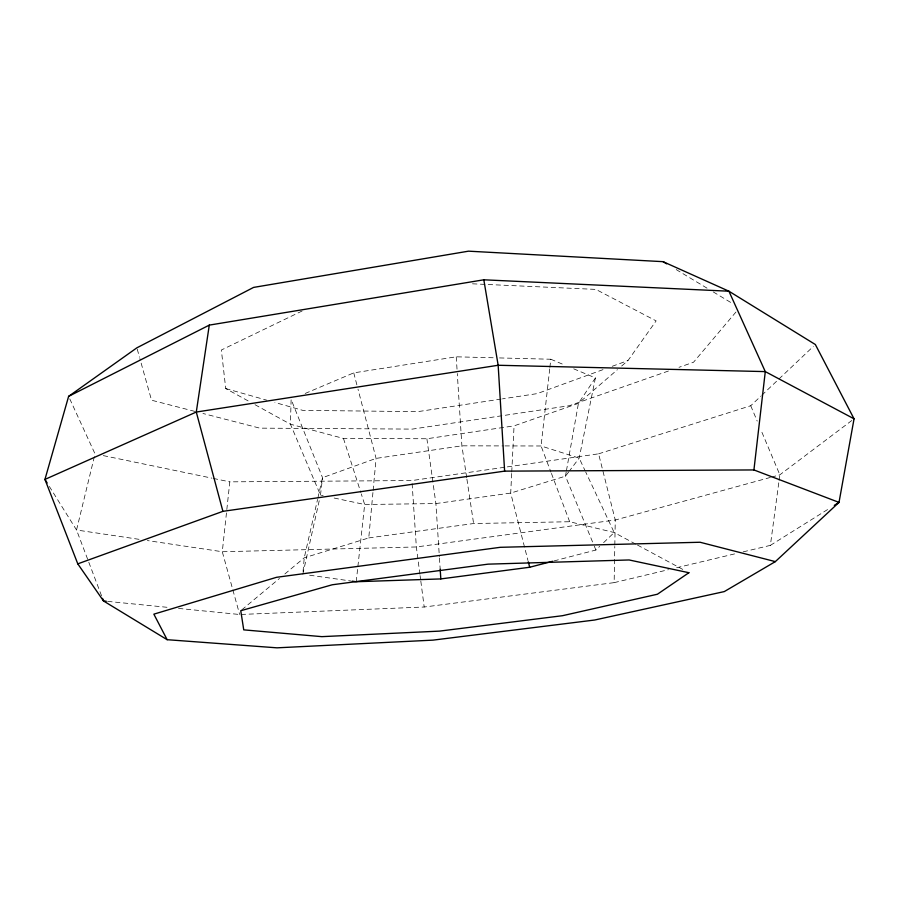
<?xml version="1.0" encoding="UTF-8"?>
<svg xmlns="http://www.w3.org/2000/svg" width="899" height="899" viewBox="0 0 899 899"><rect width="100%" height="100%" fill="white"/><g stroke="black" fill="none" stroke-linecap="round" stroke-linejoin="round"><path stroke-width="0.67" stroke-dasharray="4.5 3.37" d="M178.53 608.421L239.662 614.5L424.193 607.016L614.141 582.642L614.792 546.468M614.815 545.075L615.264 520.027L598.588 453.826L505.946 467.087M511.677 473.481L510.699 493.079L527.96 560.504M511.745 472.076L514.059 425.879L578.428 403.37L617.444 369.658M303.053 571.517L304.244 557.807L317.572 499.406M284.882 573.955L304.244 557.807L368.759 537.928L372.995 491.877M373.13 490.483L376.085 458.389L358.004 389.166M504.564 467.289L411.922 480.549L229.807 481.853L222.289 551.739L239.662 614.5M356.218 581.732L357.723 567.943M357.881 566.561L364.679 504.508L361.286 493.933M549.716 368.882L541.063 445.983L550.93 472.11M549.873 367.5L550.795 359.24L499.338 357.926M320.482 495.113L322.527 477.672L291.13 399.426L290.433 424.216L320.482 495.113L323.157 495.686M743.203 551.851L770.376 545.367L778.916 481.74M779.107 480.358L779.849 474.829L760.981 430.048M566.19 472.042L565.46 476.167L593.745 544.839M566.437 470.671L578.428 403.37L595.408 377.917L573.742 368.848M595.408 377.917L579.181 458.119L569.494 470.851M302.806 574.259L319.561 499.215M317.875 498.046L322.527 477.672L376.085 458.389L461.895 445.825L503.564 445.915M94.373 456.602L76.539 530.005L88.304 560.965M621.67 366.005L627.996 360.544L656.124 320.887L595.868 289.399L471.054 283.747M568.685 471.919L565.46 476.167L510.699 493.079L435.891 503.564L364.679 504.508L333.866 497.967M735.944 312.043L693.522 362.241L678.992 367.32M554.009 560.92L595.88 550.031L599.734 546.345M603.589 542.659L614.197 532.534L585.71 471.997M598.588 453.826L750.732 405.741L760.835 396.178M761.835 395.223L813.325 346.43M241.842 609.825L279.499 578.439M851.836 420.485L779.849 474.829L771.758 477.054M770.376 545.367L829.552 508.328M302.109 310.998L221.356 350.014L225.728 388.559L250.147 402.01M305.188 393.459L353.745 372.871L456.231 356.813L493.776 357.78M602.993 369.646L537.197 393.616L502.507 398.853M612.197 366.298L627.996 360.544M668.44 371.017L569.427 405.685L503.294 415.552M770.409 477.414L615.264 520.027L416.349 546.963L222.289 551.739L147.335 540.557M614.141 582.642L668.485 569.674M676.632 567.73L735.056 553.795M501.125 399.066L417.866 411.641L302.783 410.371L274.88 402.471M501.912 415.754L412.36 429.104L259.766 428.138L202.949 413.473M255.024 404.707L290.433 424.216L343.463 438.442L426.89 438.757L514.059 425.879M368.759 537.928L473.604 523.533L569.663 521.735L614.197 532.534L636.234 544.389M504.946 445.915L541.063 445.983L579.181 458.119L585.114 470.739M107.678 601.386L170.192 607.6M309.661 575.214L350.734 580.968M139.008 539.321L76.539 530.005L49.355 486.471M103.284 455.602L211.928 478.144M213.299 478.425L229.807 481.853M194.825 411.382L151.538 400.212L139.873 358.577M225.728 388.559L266.913 400.224M550.795 359.24L564.819 365.106M637.458 545.041L682.768 569.415M676.205 269.588L708.479 289.04M713.267 291.928L732.382 303.446M69.762 398.864L95.024 453.883M750.732 405.741L757.205 421.092M594.284 546.143L595.88 550.031M88.799 562.257L101.553 595.812M551.424 473.413L569.663 521.735M343.463 438.442L360.859 492.618M137.244 349.172L139.502 357.229M353.745 372.871L357.645 387.806M466.705 477.74L461.895 445.825L457.299 373.501M466.907 479.133L473.604 523.533M426.89 438.757L435.891 503.564L439.364 556.593M419.912 574.259L416.349 546.963L412.102 483.314M420.091 575.63L420.631 579.72M420.811 581.091L424.193 607.016M439.454 557.987L440.184 569.157M456.231 356.813L457.209 372.107"/><path stroke-width="1.35" d="M834.283 505.362L839.014 502.395L753.924 469.941L765.285 371.602L728.92 291.209L663.057 261.665L468.536 251.169L253.585 287.41L136.873 347.834L68.616 396.358L44.95 479.414L77.786 563.853L103.509 600.97L167.147 639.695L277.027 647.831L432.981 640.133L594.677 620.018L724.291 591.587L775.343 561.617L839.014 502.395L854.05 418.822L815.348 344.519L728.92 291.209L483.819 279.803L209.287 325.112L68.616 396.358M209.287 325.112L196.285 412.045L222.918 511.34L504.62 471.132L753.924 469.941M77.786 563.853L222.918 511.34M352.105 581.159L356.218 581.732L440.825 578.922L529.691 567.247L552.649 561.279M106.284 601.24L103.509 600.97L102.531 598.386M775.343 561.617L700.096 542.254L500.282 547.311L276.544 577.304L153.853 614.163L167.147 639.695M854.05 418.822L765.285 371.602L498.158 365.264L196.285 412.045L44.95 479.414L47.153 482.943M663.057 261.665L666.642 263.823M528.309 561.853L529.691 567.247M483.819 279.803L498.158 365.264L504.62 471.132M440.184 569.157L440.825 578.922M688.892 572.719L657.416 594.228L562.493 615.703L439.521 631.12L321.831 636.649L243.741 629.862L240.763 610.724L332.214 584.777L488.067 564.156L629.131 559.965L688.892 572.719"/></g></svg>
